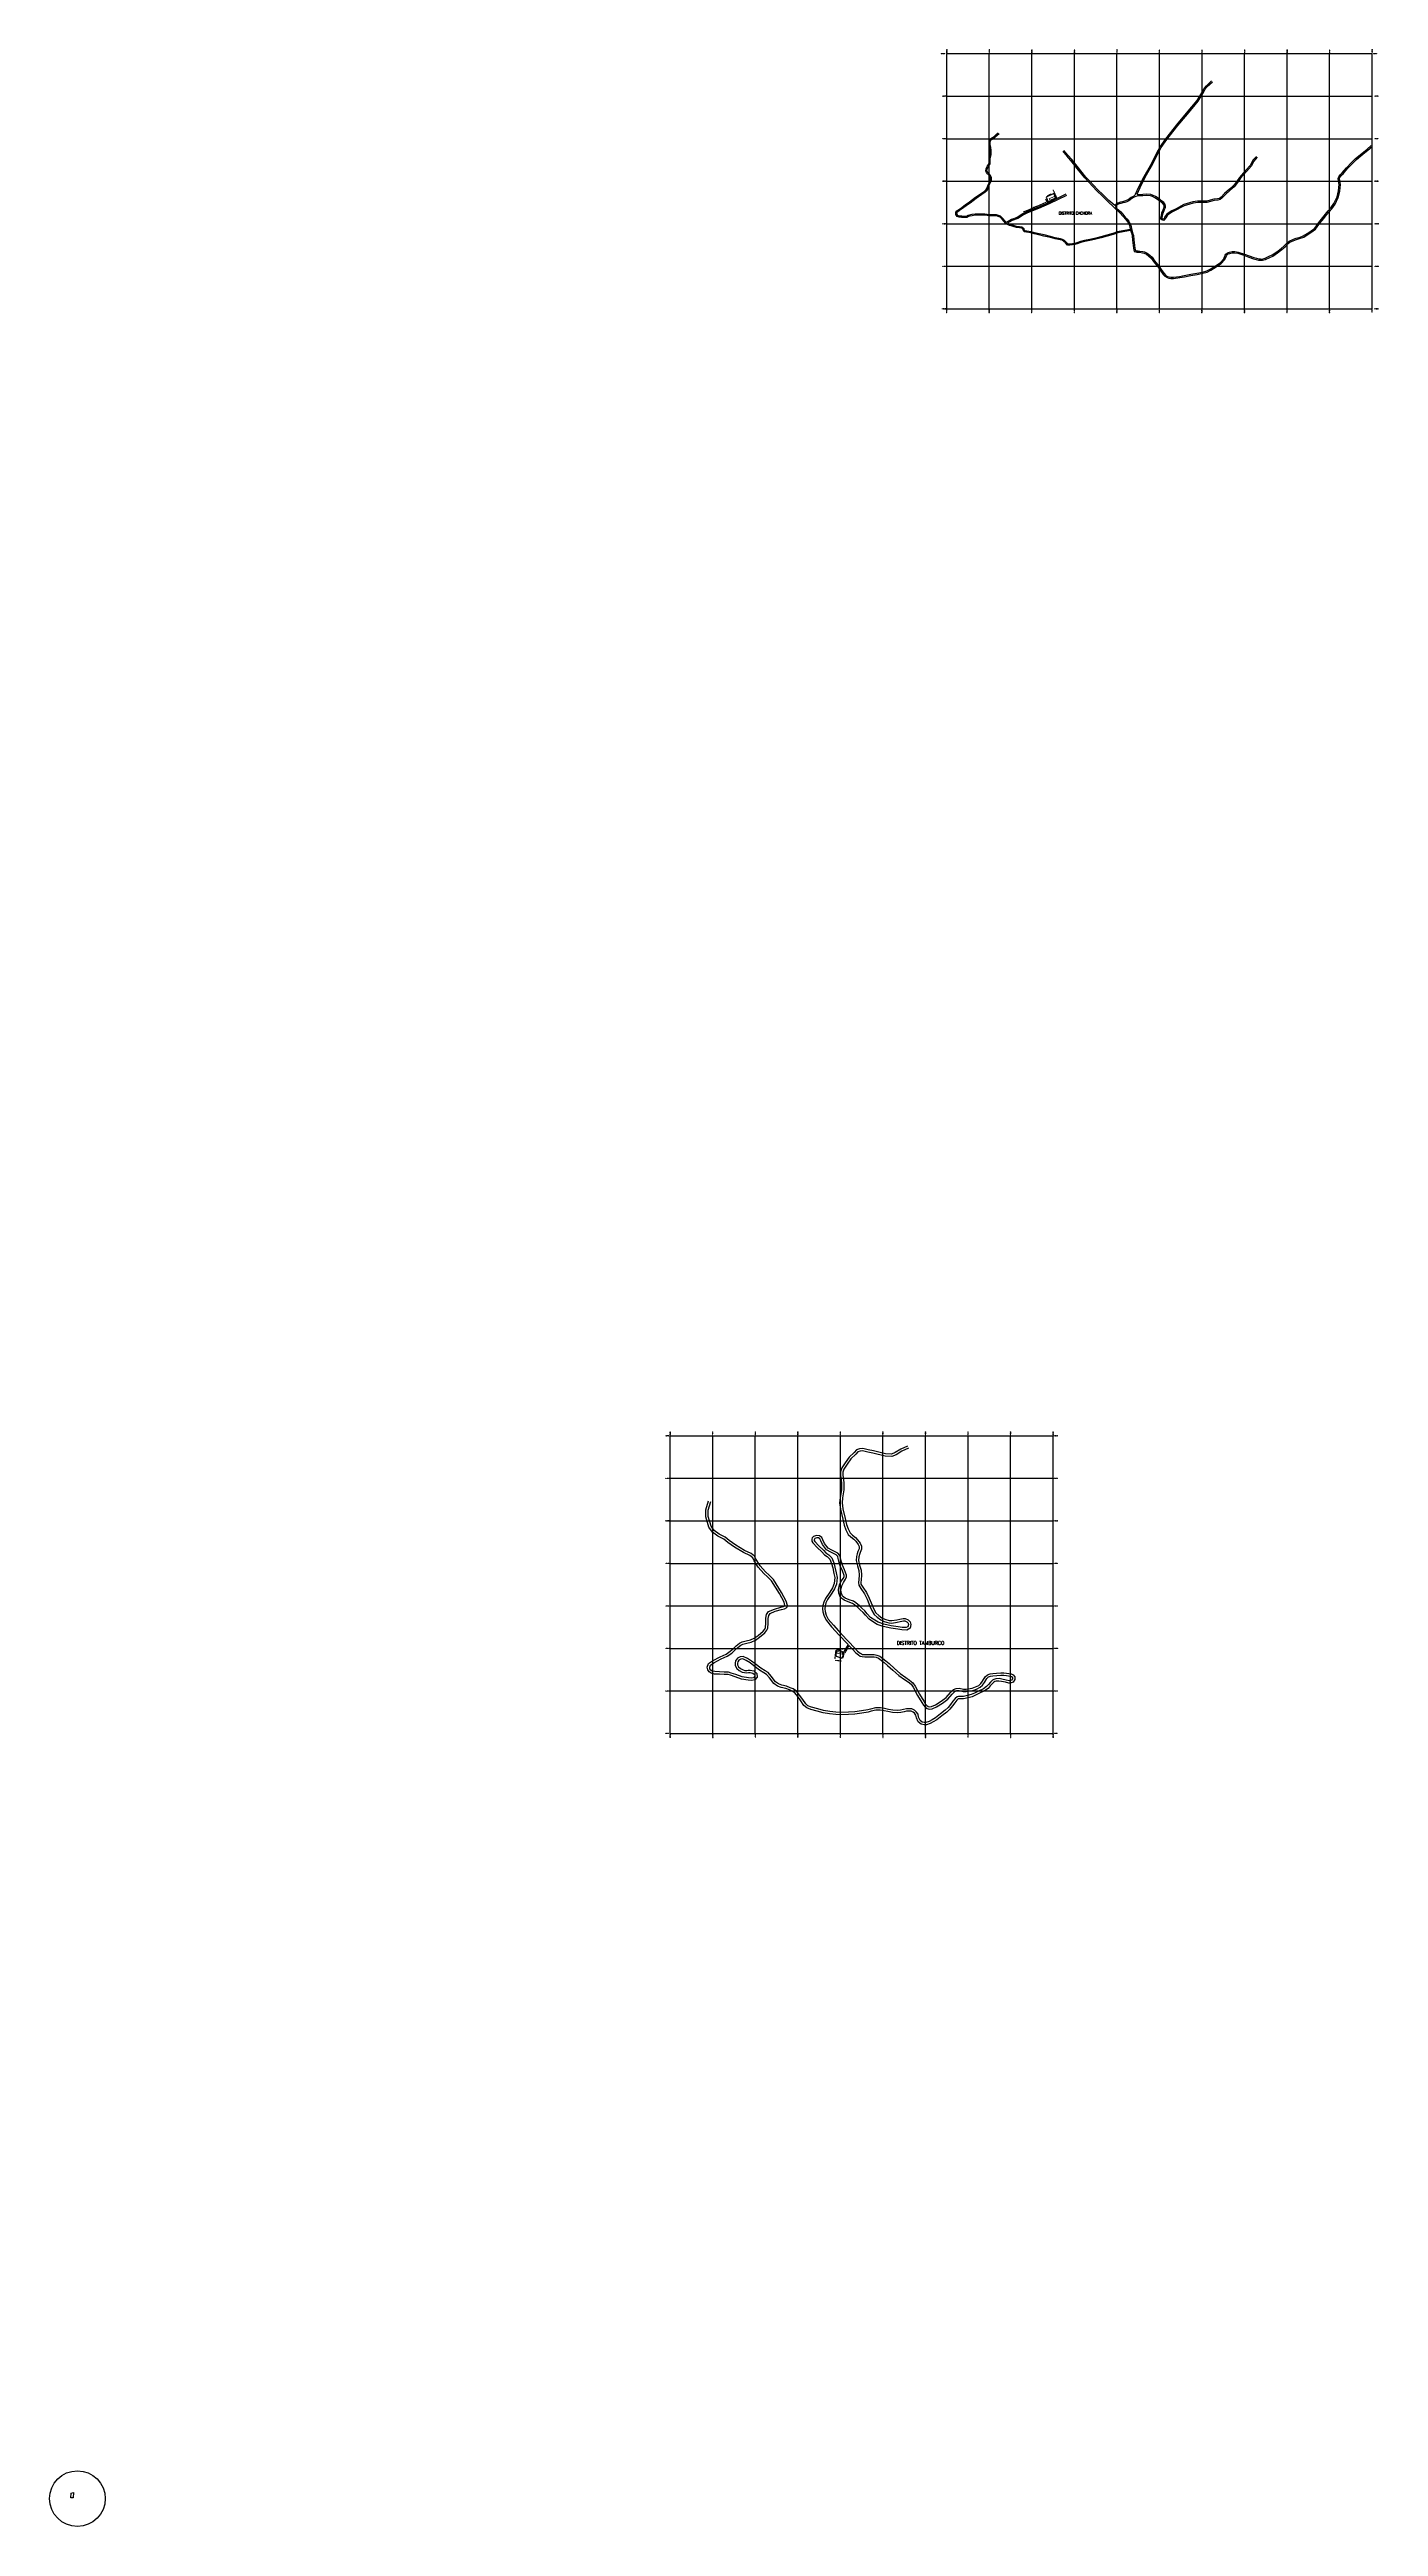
# Model space of a CAD drawing. Header units: metres. Extents: x 716876 to 771322, y 8457381 to 8503619.
# Drawn here: x 729783 to 736029, y 8491971 to 8503619 of the extents above; entities that cross this region are included whole.
import ezdxf

# ---------------------------------------------------------------- set-up
doc = ezdxf.new("R2010")
doc.units = ezdxf.units.M
doc.linetypes.add('CENTER', pattern=[2, 1.25, -0.25, 0.25, -0.25])
for name, color, linetype in [('C-HYDR-CTCH', 6, 'Continuous'), ('C-HYDR-CTCH-FPTH', 4, 'Continuous'), ('C-HYDR-CTCH-TEXT', 7, 'Continuous'), ('C-PROP-BNDY', 150, 'Continuous'), ('C-PROP-LINE', 230, 'Continuous'), ('C-RAIL-CANT-VIEW-LEFT', 5, 'Continuous'), ('Dibujo & Figuras', 7, 'Continuous'), ('V-ROAD-CNTR', 1, 'CENTER')]:
    doc.layers.add(name, color=color, linetype=linetype)
doc.styles.get("Standard").update_dxf_attribs({"font": 'simplex.shx'})

msp = doc.modelspace()

# ---------------------------------------------------------------- linework, layer by layer
at = {"elevation": 2540, "flags": 128}
msp.add_lwpolyline([(729884.21, 8492127.894), (729894.761, 8492130.199), (729893.346, 8492105.92), (729882.561, 8492104.733), (729884.21, 8492127.894)], dxfattribs=at)
at = {"layer": 'C-HYDR-CTCH', "elevation": 3152, "flags": 128}
msp.add_lwpolyline([(734467.24175, 8502925.28127), (734477.54593, 8502902.50357), (734513.99026, 8502918.99026), (734503.68607, 8502941.76796), (734467.24175, 8502925.28127)], dxfattribs=at)
at = {"layer": 'C-HYDR-CTCH-FPTH', "flags": 128}
for points in [[(734903.6086, 8502972.97518), (734927.64008, 8503021.71199), (734964.15202, 8503084.75818), (734987.68762, 8503132.66347), (735003.31308, 8503161.14165), (735029.29917, 8503199.03582), (735082.29527, 8503265.15529), (735127.28383, 8503319.47826), (735176.58749, 8503379.14677), (735199.11977, 8503415.36943), (735210.55413, 8503435.51859), (735220.3985, 8503448.64042), (735245.23546, 8503471.76246)], [(734909.06527, 8502970.48022), (734932.93274, 8503018.87862), (734969.44685, 8503081.92856), (734993.01304, 8503129.89611), (735008.42992, 8503157.99415), (735034.12088, 8503195.45794), (735086.94696, 8503261.36529), (735131.907, 8503315.65383), (735181.46942, 8503375.63549), (735204.27838, 8503412.30294), (735215.58342, 8503432.22422), (735224.87758, 8503444.61266), (735249.32378, 8503467.37092)], [(734276.93093, 8502802.32722), (734269.539, 8502809.72426), (734260.21513, 8502820.75439), (734255.37283, 8502826.56035), (734250.5997, 8502830.70511), (734241.889, 8502834.44725), (734233.52752, 8502836.38926), (734213.81435, 8502837.08961), (734201.42446, 8502837.56307), (734178.52715, 8502839.53785), (734152.38125, 8502840.52849), (734134.2925, 8502840.00529), (734119.04646, 8502837.81077), (734102.93617, 8502833.29376), (734094.86067, 8502829.29363), (734083.72697, 8502828.68178), (734070.19423, 8502829.88857), (734058.1454, 8502830.3633), (734049.26743, 8502834.35951), (734043.58414, 8502843.67333), (734042.12304, 8502854.15089), (734046.75351, 8502860.09746), (734057.04242, 8502867.61521), (734071.09454, 8502877.06038), (734087.97751, 8502890.12907), (734106.79394, 8502902.50294), (734135.14853, 8502924.96781), (734161.47186, 8502942.74269), (734176.97873, 8502953.26307), (734185.73899, 8502960.51235), (734190.58851, 8502968.16052), (734195.2409, 8502983.51749), (734203.36202, 8502998.55338), (734206.06148, 8503007.79713), (734205.66782, 8503015.64921), (734201.95773, 8503023.8659), (734195.93791, 8503030.57324), (734191.17777, 8503035.19853), (734186.68357, 8503041.18121), (734183.47256, 8503048.82026), (734185.03435, 8503058.61098), (734189.73931, 8503069.72997), (734199.67018, 8503083.35481), (734199.41912, 8503094.78784), (734199.6499, 8503108.54358), (734204.52443, 8503125.44811), (734204.05064, 8503144.68995), (734201.83374, 8503157.89469), (734199.07805, 8503168.03532), (734198.90615, 8503180.98456), (734200.45669, 8503194.3776), (734207.59156, 8503200.60364), (734215.04072, 8503205.72611), (734222.8988, 8503210.80696), (734234.48795, 8503220.47119), (734242.31444, 8503227.74683)], [(734280.46769, 8502805.86154), (734273.22302, 8502813.1112), (734264.04433, 8502823.96958), (734258.95493, 8502830.07183), (734253.28945, 8502834.99146), (734243.45368, 8502839.21693), (734234.18798, 8502841.36895), (734213.99858, 8502842.08622), (734201.73492, 8502842.55485), (734178.8368, 8502844.5297), (734152.40365, 8502845.53123), (734133.86265, 8502844.99495), (734118.01096, 8502842.71326), (734101.13595, 8502837.98183), (734093.56125, 8502834.22976), (734083.81229, 8502833.69401), (734070.51491, 8502834.87981), (734059.31238, 8502835.3212), (734052.72999, 8502838.28411), (734048.39288, 8502845.3918), (734047.36716, 8502852.74728), (734050.2685, 8502856.47326), (734059.91305, 8502863.5202), (734074.02273, 8502873.00406), (734090.88573, 8502886.05729), (734109.72577, 8502898.4467), (734138.10435, 8502920.93056), (734164.27446, 8502938.60199), (734179.98293, 8502949.25913), (734189.53727, 8502957.16552), (734195.17614, 8502966.0586), (734199.8799, 8502981.58511), (734208.01307, 8502996.6433), (734211.09743, 8503007.20513), (734210.61418, 8503016.84452), (734206.19605, 8503026.62928), (734199.54486, 8503034.04011), (734194.94151, 8503038.51304), (734191.05305, 8503043.68936), (734188.63496, 8503049.44204), (734189.87611, 8503057.22268), (734194.11941, 8503067.25066), (734204.70607, 8503081.77523), (734204.42004, 8503094.80079), (734204.63807, 8503107.79603), (734209.54185, 8503124.80203), (734209.04039, 8503145.16781), (734206.72371, 8503158.96683), (734204.0692, 8503168.73515), (734203.90998, 8503180.72918), (734205.20113, 8503191.88168), (734210.66198, 8503196.64694), (734217.81523, 8503201.56593), (734225.86819, 8503206.77278), (734237.79361, 8503216.71742), (734245.71875, 8503224.08478)], [(734786.2637, 8502878.00766), (734756.8737, 8502904.9055), (734730.23658, 8502930.7835), (734705.97634, 8502955.13916), (734685.2927, 8502977.33806), (734667.78975, 8502996.16888), (734649.40682, 8503015.45803), (734613.82241, 8503059.04942), (734582.81245, 8503098.14331), (734564.62666, 8503118.71239), (734545.73348, 8503140.26589)], [(734789.49387, 8502885.34949), (734761.26508, 8502909.70162), (734734.80414, 8502935.40847), (734710.65806, 8502959.64951), (734690.05101, 8502981.7662), (734672.52313, 8503000.62386), (734654.28436, 8503019.76174), (734618.88655, 8503063.12454), (734587.79705, 8503102.3187), (734569.50547, 8503123.00743), (734550.62142, 8503144.55052)], [(734786.2637, 8502878.00766), (734787.48174, 8502876.44553), (734795.01824, 8502868.04002), (734813.58512, 8502851.35224), (734829.5108, 8502833.26228), (734842.44138, 8502819.79333), (734850.31248, 8502809.17298), (734855.61064, 8502800.59815), (734859.35514, 8502791.71703), (734862.25645, 8502775.95975), (734868.18216, 8502755.1272), (734871.25622, 8502743.12545), (734873.4334, 8502723.03244), (734877.10908, 8502696.9387), (734877.97782, 8502684.60197), (734879.18464, 8502677.70801), (734881.8168, 8502670.10633), (734888.7316, 8502667.13838), (734894.38074, 8502666.82501), (734899.65483, 8502666.87021), (734906.82288, 8502665.82404), (734920.19017, 8502663.53278), (734928.29747, 8502661.408), (734938.29015, 8502656.64738), (734950.76646, 8502646.84021), (734960.68052, 8502638.04846), (734971.88546, 8502621.68773), (734993.43817, 8502595.30456), (735006.0298, 8502577.26627), (735017.2736, 8502561.7839), (735024.496, 8502553.51171), (735035.42362, 8502547.02512), (735044.37255, 8502544.47186), (735052.72811, 8502542.53471), (735065.63102, 8502542.07725), (735095.83514, 8502546.57057), (735117.92276, 8502550.71134), (735148.20583, 8502556.33983), (735176.5042, 8502561.55225), (735204.09148, 8502566.93947), (735224.76177, 8502572.93775), (735241.02069, 8502581.53903), (735266.27022, 8502596.99338), (735290.27989, 8502612.89705), (735306.96865, 8502632.16709), (735314.90848, 8502649.6659), (735316.50387, 8502652.84667), (735323.41755, 8502657.92301), (735330.38184, 8502660.63721), (735341.96548, 8502662.8708), (735353.20514, 8502663.30208), (735368.57928, 8502660.87684), (735396.92935, 8502651.86477), (735419.31354, 8502642.75192), (735442.05724, 8502634.87857), (735455.19995, 8502631.49582), (735465.76463, 8502629.30976), (735474.01612, 8502628.15606), (735483.83263, 8502627.89868), (735499.15357, 8502632.1499), (735518.11962, 8502641.55757), (735532.94602, 8502648.12043), (735554.85251, 8502662.6615), (735575.1725, 8502678.20671), (735590.33514, 8502691.60024), (735605.38439, 8502706.6678), (735613.19017, 8502712.74963), (735631.81268, 8502721.27799), (735643.96236, 8502726.29978), (735662.8375, 8502731.5229), (735678.5934, 8502737.50382), (735696.98973, 8502748.63973), (735716.30722, 8502761.49573), (735733.84252, 8502774.77139), (735754.38107, 8502801.93365), (735772.48419, 8502825.16695), (735785.72047, 8502841.71103), (735797.06693, 8502856.18524), (735809.94034, 8502870.72351), (735825.2728, 8502891.89625), (735840.42283, 8502923.89851), (735847.76436, 8502953.10307), (735850.83508, 8502984.56515), (735847.09064, 8503002.91149), (735846.34192, 8503011.4333), (735848.61175, 8503017.67088), (735855.31716, 8503028.09506), (735863.50347, 8503035.15677), (735884.18761, 8503059.15195), (735906.74251, 8503083.72394), (735926.05372, 8503102.67102), (735955.90045, 8503126.99968), (735979.8772, 8503146.00069), (735999.08006, 8503162.59587)], [(734894.87462, 8502930.3375), (734889.52854, 8502927.94887), (734881.51419, 8502924.78812), (734869.64318, 8502918.24109), (734855.45589, 8502907.83279), (734846.2826, 8502903.35137), (734837.31393, 8502900.24692), (734828.28326, 8502897.52946), (734818.80733, 8502895.85297), (734806.46826, 8502891.79216), (734800.20111, 8502888.05048), (734794.98949, 8502882.44805), (734794.01698, 8502878.14454), (734799.2696, 8502872.28626), (734817.85682, 8502855.5802), (734833.92873, 8502837.32414), (734847.03429, 8502823.67292), (734855.28367, 8502812.54216), (734860.95894, 8502803.35698), (734865.13764, 8502793.44605), (734868.10559, 8502777.32685), (734873.97489, 8502756.69262), (734877.17507, 8502744.19846), (734879.38814, 8502723.77427), (734883.07957, 8502697.56867), (734883.94128, 8502685.33194), (734885.0118, 8502679.21655), (734886.6192, 8502674.57439), (734890.12321, 8502673.07041), (734894.52134, 8502672.82644), (734900.06479, 8502672.87394), (734907.76311, 8502671.75038), (734921.45994, 8502669.40263), (734930.3666, 8502667.06835), (734941.47332, 8502661.777), (734954.61428, 8502651.44737), (734965.21375, 8502642.04781), (734976.69251, 8502625.28725), (734998.22827, 8502598.92484), (735010.91758, 8502580.7466), (735021.9703, 8502565.52735), (735028.38426, 8502558.1811), (735037.81758, 8502552.58152), (735045.87414, 8502550.28287), (735053.51925, 8502548.51043), (735065.29305, 8502548.093), (735094.84057, 8502552.48864), (735116.82178, 8502556.60947), (735147.11418, 8502562.23968), (735175.38575, 8502567.44717), (735202.67759, 8502572.7767), (735222.49935, 8502578.52874), (735238.0488, 8502586.7547), (735263.04638, 8502602.05484), (735286.28194, 8502617.44575), (735301.86399, 8502635.43791), (735309.4929, 8502652.25148), (735311.78837, 8502656.828), (735320.50301, 8502663.2267), (735328.71079, 8502666.42552), (735341.27848, 8502668.84886), (735353.56094, 8502669.32014), (735369.96349, 8502666.73267), (735398.97255, 8502657.51113), (735421.42762, 8502648.36942), (735443.78928, 8502640.62833), (735456.5564, 8502637.34225), (735466.78901, 8502635.2249), (735474.51173, 8502634.14513), (735483.09295, 8502633.92014), (735496.99901, 8502637.77876), (735515.57102, 8502646.99097), (735530.05194, 8502653.40091), (735551.36667, 8502667.54918), (735571.35885, 8502682.84361), (735586.22242, 8502695.97297), (735601.40263, 8502711.17165), (735610.05506, 8502717.91313), (735629.41676, 8502726.78001), (735642.00906, 8502731.98474), (735660.96871, 8502737.23125), (735675.9535, 8502742.91946), (735693.77262, 8502753.70596), (735712.83108, 8502766.38959), (735729.55807, 8502779.05328), (735749.62146, 8502805.58714), (735767.77502, 8502828.88518), (735781.01679, 8502845.43612), (735792.45576, 8502860.02833), (735805.25328, 8502874.4809), (735820.08744, 8502894.96553), (735834.74759, 8502925.93299), (735841.83623, 8502954.13158), (735844.77578, 8502984.24966), (735841.14355, 8503002.0462), (735840.24844, 8503012.23418), (735843.20279, 8503020.35283), (735850.74069, 8503032.07119), (735859.2485, 8503039.41024), (735879.70413, 8503063.14034), (735902.42844, 8503087.89688), (735922.04877, 8503107.14725), (735952.14155, 8503131.67647), (735976.0506, 8503150.62382), (735995.15687, 8503167.13553)], [(735459.91664, 8503112.41637), (735444.2658, 8503094.99681), (735432.2055, 8503071.94173), (735409.4305, 8503045.74883), (735381.29216, 8503013.97633), (735369.4946, 8502998.13192), (735357.70945, 8502981.32065), (735351.05134, 8502973.56655), (735332.55086, 8502958.27747), (735310.56594, 8502938.201), (735293.46257, 8502920.88065), (735285.19368, 8502913.37073), (735274.37521, 8502911.31587), (735257.26989, 8502909.44248), (735240.22826, 8502904.75903), (735223.4294, 8502900.14173), (735195.56088, 8502899.89865), (735179.84644, 8502899.8391), (735158.54445, 8502896.79093), (735143.26421, 8502892.73213), (735116.76308, 8502884.52159), (735103.33124, 8502877.57726), (735080.4929, 8502864.71085), (735060.80435, 8502855.65626), (735044.66275, 8502845.2191), (735037.38581, 8502839.49782), (735029.60515, 8502827.75901), (735026.55097, 8502821.89895), (735020.72553, 8502815.12453), (735011.08782, 8502817.82107), (735004.9459, 8502823.55674), (735009.10887, 8502838.58748), (735011.86444, 8502851.8284), (735016.92009, 8502864.62623), (735020.21902, 8502873.88244), (735021.9016, 8502878.52703), (735022.71372, 8502883.77014), (735021.14967, 8502888.18909), (735016.29019, 8502895.10059), (735001.39814, 8502906.63324), (734990.03479, 8502914.54934), (734977.84638, 8502922.1439), (734967.32078, 8502927.71497), (734957.77359, 8502931.53556), (734939.78389, 8502932.8649), (734921.61305, 8502931.54788), (734906.08216, 8502930.42872), (734894.87462, 8502930.3375)], [(735455.45346, 8503116.42637), (735439.29874, 8503098.44598), (735427.21551, 8503075.34706), (735404.92065, 8503049.70636), (735376.63169, 8503017.76377), (735364.63086, 8503001.64637), (735352.96547, 8502985.00595), (735346.83354, 8502977.86464), (735328.61438, 8502962.80804), (735306.40553, 8502942.52709), (735289.3079, 8502925.21254), (735282.41208, 8502918.94967), (735273.48742, 8502917.25452), (735256.14115, 8502915.35473), (735238.63827, 8502910.54453), (735222.59416, 8502906.13467), (735195.52334, 8502905.89855), (735179.40803, 8502905.83748), (735157.3452, 8502902.68044), (735141.60553, 8502898.4996), (735114.4797, 8502890.09552), (735100.48004, 8502882.85763), (735077.76233, 8502870.05917), (735057.90717, 8502860.92796), (735041.17218, 8502850.10712), (735032.9182, 8502843.61766), (735024.42999, 8502830.81136), (735021.55025, 8502825.28601), (735018.6655, 8502821.93133), (735014.11356, 8502823.20492), (735011.69888, 8502825.45989), (735014.94326, 8502837.17401), (735017.63378, 8502850.10235), (735022.53776, 8502862.51624), (735025.86556, 8502871.85346), (735027.74158, 8502877.032), (735028.87452, 8502884.34634), (735026.53124, 8502890.96685), (735020.67854, 8502899.29098), (735004.95207, 8502911.46982), (734993.33829, 8502919.56038), (734980.84, 8502927.34802), (734969.8459, 8502933.16707), (734959.14122, 8502937.45086), (734939.78812, 8502938.88094), (734921.17931, 8502937.53218), (734905.84188, 8502936.42696), (734897.6215, 8502936.36006), (734894.91398, 8502939.53035), (734909.06527, 8502970.48022)], [(734559.75224, 8502938.60654), (734478.51565, 8502898.65408), (734428.5413, 8502876.87678), (734374.59728, 8502855.04286), (734358.04472, 8502847.05334), (734331.80999, 8502829.9676), (734304.59456, 8502820.17521), (734280.46769, 8502805.86154)], [(734562.79271, 8502933.4155), (734481.03941, 8502893.20892), (734430.86572, 8502871.34475), (734377.02948, 8502849.55445), (734360.99798, 8502841.81644), (734334.49886, 8502824.55851), (734307.16407, 8502814.72318), (734286.09857, 8502802.22571)], [(734886.49694, 8502936.84584), (734884.68056, 8502934.79203), (734878.9542, 8502930.22826), (734866.40637, 8502923.30796), (734852.33971, 8502912.98816), (734843.97598, 8502908.90223), (734835.4674, 8502905.95703), (734826.89138, 8502903.37639), (734817.33938, 8502901.68644), (734803.9623, 8502897.28401), (734796.39077, 8502892.76358), (734789.49387, 8502885.34949)], [(734886.49694, 8502936.84584), (734887.57664, 8502938.77734), (734903.6086, 8502972.97518)], [(734864.1178, 8502767.53168), (734828.62115, 8502761.29811), (734803.57994, 8502757.17546), (734781.85862, 8502748.98528), (734754.23098, 8502741.4856), (734725.6828, 8502733.98684), (734701.5768, 8502727.99867), (734681.24234, 8502722.38173), (734649.08738, 8502716.20154), (734630.27666, 8502711.72644), (734612.63062, 8502705.59002), (734601.80998, 8502702.91289), (734591.4976, 8502700.71166), (734578.37915, 8502699.06148), (734568.12782, 8502699.36421), (734557.65698, 8502709.67171), (734550.48312, 8502716.79632), (734541.97303, 8502721.92983), (734533.37308, 8502724.71776), (734509.31775, 8502729.06249), (734487.08405, 8502734.95823), (734457.19519, 8502742.29627), (734432.65488, 8502747.68304), (734411.56534, 8502752.97988), (734395.22218, 8502756.59012), (734375.68834, 8502759.67643), (734365.64302, 8502762.63904), (734361.38543, 8502767.19055), (734359.261, 8502772.42925), (734356.17348, 8502775.36737), (734352.81252, 8502778.56572), (734341.30491, 8502780.75235), (734327.69951, 8502782.04179), (734312.38881, 8502786.8626), (734302.58543, 8502789.66783), (734294.88149, 8502791.19804), (734291.38636, 8502792.62544), (734281.78173, 8502798.4151), (734276.93093, 8502802.32722)], [(734863.25298, 8502772.45632), (734827.7826, 8502766.22737), (734802.27916, 8502762.02861), (734780.31815, 8502753.74805), (734752.94089, 8502746.31634), (734724.4449, 8502738.8313), (734700.30823, 8502732.8355), (734680.10303, 8502727.25427), (734648.03641, 8502721.09106), (734628.87333, 8502716.53213), (734611.20603, 8502710.38832), (734600.68738, 8502707.7859), (734590.66219, 8502705.64597), (734578.1395, 8502704.07074), (734570.23696, 8502704.3041), (734561.17248, 8502713.22718), (734553.58018, 8502720.76736), (734544.06264, 8502726.50858), (734534.59392, 8502729.57816), (734510.40464, 8502733.94708), (734488.32101, 8502739.80303), (734458.32745, 8502747.16678), (734433.80013, 8502752.5507), (734412.71382, 8502757.84672), (734396.15245, 8502761.50516), (734376.79035, 8502764.56434), (734368.36394, 8502767.04949), (734365.67042, 8502769.92896), (734363.48916, 8502775.30779), (734359.6203, 8502778.98945), (734355.19259, 8502783.20293), (734342.00901, 8502785.70803), (734328.69722, 8502786.96964), (734313.82766, 8502791.65155), (734303.76226, 8502794.53176), (734296.32697, 8502796.0086), (734293.55341, 8502797.14132), (734289.8036, 8502799.2246), (734286.09857, 8502802.22571)], [(733819.67041, 8497041.80736), (733789.49564, 8497027.70785), (733762.41094, 8497010.98914), (733741.77311, 8497002.03015), (733710.53612, 8497003.57696), (733653.10722, 8497018.0594), (733628.48739, 8497022.59505), (733604.3629, 8497028.5622), (733592.44971, 8497027.89746), (733582.78165, 8497024.25023), (733572.48115, 8497013.71488), (733549.40007, 8496991.51769), (733531.76924, 8496965.77354), (733516.36802, 8496943.575), (733511.2425, 8496928.88567), (733512.16339, 8496912.95214), (733514.19088, 8496897.15941), (733515.99776, 8496874.21571), (733516.48451, 8496845.02894), (733509.57311, 8496807.48091), (733507.7741, 8496784.73473), (733511.37706, 8496756.6807), (733522.39221, 8496710.26185), (733528.81839, 8496682.07689), (733536.2995, 8496662.40381), (733546.15573, 8496642.8154), (733557.00721, 8496632.22246), (733570.55009, 8496621.33071), (733581.01214, 8496610.96796), (733593.81066, 8496594.58966), (733599.61078, 8496580.7586), (733599.01523, 8496566.27822), (733593.08999, 8496551.15365), (733589.51012, 8496541.19536), (733587.40774, 8496530.29097), (733585.6691, 8496513.78902), (733590.67131, 8496491.5083), (733597.62054, 8496467.92348), (733599.9787, 8496444.43137), (733597.04328, 8496422.16821), (733595.72139, 8496409.48644), (733596.69317, 8496401.47883), (733605.59395, 8496387.73079), (733622.88775, 8496362.49617), (733635.71657, 8496336.50781), (733648.84071, 8496303.55806), (733657.44398, 8496283.91468), (733667.06097, 8496267.11623), (733680.1294, 8496255.16284), (733695.19022, 8496243.69533), (733709.75386, 8496237.02464), (733729.14138, 8496231.8353), (733742.10136, 8496230.47687), (733765.1285, 8496234.06653), (733778.81933, 8496237.81475), (733795.15104, 8496240.61174), (733805.23981, 8496240.6239), (733819.15122, 8496234.28544), (733827.85752, 8496224.30766), (733831.59394, 8496212.66313), (733827.37872, 8496194.67128), (733812.54423, 8496186.36223), (733789.39083, 8496188.04644), (733770.23287, 8496190.6312), (733737.64612, 8496195.74105), (733701.15278, 8496203.1721), (733673.04671, 8496213.17422), (733655.51842, 8496223.0815), (733634.90971, 8496237.3871), (733617.98818, 8496255.86473), (733606.61795, 8496268.8408), (733593.82791, 8496281.86261), (733582.39598, 8496292.01583), (733566.83162, 8496304.76046), (733556.60736, 8496311.78211), (733537.32123, 8496318.86917), (733517.16395, 8496326.75476), (733500.24286, 8496339.10805), (733492.97916, 8496360.14506), (733491.11154, 8496377.38919), (733496.26831, 8496398.46038), (733504.57776, 8496416.12563), (733514.94213, 8496431.05689), (733517.82954, 8496438.40681), (733517.62167, 8496442.83449), (733509.40038, 8496465.06374), (733499.85887, 8496487.73039), (733494.23414, 8496504.37982), (733490.4819, 8496523.23889), (733487.52916, 8496531.8024), (733480.81454, 8496539.6295), (733467.78887, 8496546.23303), (733454.63938, 8496552.15465), (733435.04015, 8496563.1812), (733415.69979, 8496588.15875), (733408.15172, 8496605.73122), (733404.10097, 8496614.71818), (733397.42948, 8496619.21934), (733389.57292, 8496619.894), (733380.46405, 8496616.50861), (733377.98351, 8496613.99387), (733377.17302, 8496611.09713), (733376.91062, 8496607.01063), (733379.57232, 8496603.22116), (733399.5664, 8496581.67926), (733420.12763, 8496561.26347), (733431.78685, 8496548.84064), (733445.7289, 8496540.13575), (733459.89568, 8496525.51813), (733469.54437, 8496502.12003), (733474.62615, 8496481.2819), (733479.75915, 8496455.06982), (733484.84018, 8496434.07648), (733481.81315, 8496402.70178), (733472.57128, 8496379.85626), (733460.064, 8496359.19959), (733439.58383, 8496329.66832), (733432.37889, 8496313.67907), (733428.42765, 8496299.68901), (733427.2649, 8496286.07557), (733428.63239, 8496273.55644), (733433.86328, 8496256.20154), (733443.39023, 8496237.21408), (733467.1819, 8496209.09236), (733501.83296, 8496169.83225), (733539.67589, 8496130.92603), (733564.81686, 8496103.81937), (733580.71757, 8496087.38906), (733592.4607, 8496078.11307), (733598.69538, 8496073.88221), (733604.05719, 8496072.08387), (733616.14197, 8496071.02773), (733633.87618, 8496071.37814), (733648.40545, 8496071.29639), (733659.47039, 8496071.18317), (733671.01138, 8496068.90869), (733684.89866, 8496063.75318), (733712.99203, 8496042.0809), (733729.46963, 8496028.63618), (733754.71335, 8496005.06197), (733781.15848, 8495981.68248), (733807.80602, 8495963.52426), (733825.17535, 8495951.23292), (733840.20295, 8495938.76526), (733851.60827, 8495922.88039), (733871.48904, 8495884.61559), (733891.81931, 8495851.1304), (733899.2259, 8495839.96697), (733906.93552, 8495831.04218), (733913.18411, 8495826.7122), (733918.08286, 8495825.35301), (733928.30819, 8495826.52182), (733947.41675, 8495835.32948), (733974.17797, 8495851.29894), (733997.8727, 8495869.30752), (734018.12614, 8495892.15178), (734031.27014, 8495906.09651), (734044.63878, 8495912.22064), (734058.92168, 8495913.73966), (734078.99714, 8495908.47053), (734090.74814, 8495907.99623), (734119.4818, 8495912.90632), (734135.98566, 8495918.94675), (734151.04589, 8495926.21481), (734159.75953, 8495934.41544), (734167.66025, 8495946.03424), (734180.01372, 8495965.73881), (734191.14744, 8495975.66877), (734203.63803, 8495979.91447), (734216.06328, 8495981.87106), (734234.16924, 8495983.52017), (734254.32465, 8495984.7452), (734268.77834, 8495984.35973), (734281.61861, 8495983.31924), (734292.55398, 8495982.27209), (734302.41546, 8495980.43453), (734312.00225, 8495976.33206), (734319.92535, 8495966.18879), (734320.08966, 8495953.47814), (734312.06277, 8495941.27325), (734298.75756, 8495936.53995), (734291.78988, 8495937.23277), (734276.48529, 8495940.5356), (734256.69168, 8495944.68741), (734245.35294, 8495946.68917), (734232.66512, 8495946.58302), (734226.75528, 8495944.24179), (734221.33845, 8495941.31941), (734213.0521, 8495933.32765), (734204.71418, 8495923.28209), (734194.08006, 8495911.87847), (734177.85913, 8495899.88562), (734153.6602, 8495888.88485), (734135.39052, 8495880.12322), (734118.94457, 8495872.47438), (734100.0243, 8495867.39663), (734079.06452, 8495863.33007), (734064.79736, 8495863.46969), (734057.08481, 8495863.40456), (734054.18984, 8495862.38196), (734047.353, 8495856.75593), (734037.5284, 8495844.5606), (734027.37057, 8495830.27909), (734015.20916, 8495813.95554), (734000.13298, 8495800.41465), (733977.54136, 8495782.86957), (733953.22924, 8495764.70966), (733936.39144, 8495755.22456), (733922.45032, 8495746.74151), (733904.41201, 8495740.68333), (733893.44877, 8495740.21739), (733879.64228, 8495743.63005), (733865.63144, 8495754.01339), (733857.44411, 8495772.98566), (733854.69724, 8495786.42129), (733848.50851, 8495795.32669), (733842.8462, 8495800.90679), (733833.51565, 8495804.68522), (733811.32959, 8495804.51497), (733799.16044, 8495801.92119), (733783.89985, 8495799.08044), (733769.15363, 8495797.00207), (733744.88725, 8495798.96397), (733723.51793, 8495802.62428), (733706.14274, 8495806.69517), (733687.21127, 8495809.60172), (733666.01123, 8495809.46211), (733645.30619, 8495804.21448), (733631.3005, 8495799.75674), (733600.5034, 8495794.72657), (733568.35562, 8495791.21165), (733538.41083, 8495789.43577), (733499.89144, 8495788.19789), (733478.32115, 8495789.46351), (733449.26793, 8495792.36692), (733418.87198, 8495797.51722), (733391.76753, 8495805.18334), (733361.65481, 8495812.68845), (733342.12344, 8495820.3834), (733329.02839, 8495831.53948), (733314.7627, 8495853.46225), (733299.67903, 8495873.94824), (733286.22895, 8495891.17363), (733273.4322, 8495899.61029), (733260.30719, 8495905.08424), (733243.21819, 8495911.19543), (733221.37683, 8495915.8719), (733204.01689, 8495922.84477), (733186.86409, 8495934.29021), (733166.2959, 8495962.15043), (733153.1167, 8495977.49924), (733140.39314, 8495985.00601), (733120.49961, 8495997.68729), (733093.51888, 8496018.81821), (733076.51495, 8496031.57353), (733057.67174, 8496042.97935), (733041.51862, 8496050.19116), (733031.58649, 8496049.05886), (733023.39562, 8496044.88668), (733017.53125, 8496037.26713), (733015.86189, 8496029.81393), (733016.35569, 8496022.39282), (733021.79802, 8496012.93591), (733031.2324, 8496005.24689), (733042.38322, 8495999.13926), (733051.73974, 8495996.7508), (733059.83728, 8495995.7165), (733066.98891, 8495996.93565), (733076.44895, 8495997.2579), (733093.88912, 8495994.21169), (733107.83871, 8495981.66311), (733108.31845, 8495965.10896), (733098.02308, 8495952.2033), (733084.3722, 8495949.70695), (733066.97999, 8495950.62275), (733035.99925, 8495955.5311), (733005.09943, 8495966.57374), (732984.09413, 8495973.72245), (732971.87781, 8495976.77782), (732953.65716, 8495977.63771), (732931.12726, 8495979.1692), (732907.94605, 8495979.62845), (732892.35966, 8495983.0829), (732883.64955, 8495989.90024), (732876.82118, 8495999.14729), (732874.54913, 8496011.93794), (732879.74045, 8496028.79066), (732899.0569, 8496041.77355), (732934.81368, 8496060.91759), (732962.58943, 8496072.89925), (732982.65159, 8496086.89488), (732996.94045, 8496099.33485), (733010.64748, 8496111.99712), (733025.42894, 8496124.23655), (733037.86699, 8496130.23753), (733057.12179, 8496135.99362), (733078.04918, 8496140.42736), (733095.44769, 8496147.71113), (733113.33921, 8496161.44156), (733137.58403, 8496180.39926), (733145.13727, 8496190.34485), (733147.62607, 8496198.0001), (733149.31153, 8496218.77139), (733149.75631, 8496241.82593), (733153.37527, 8496259.63391), (733162.96348, 8496273.71749), (733190.4432, 8496285.19228), (733220.16646, 8496293.21139), (733233.04547, 8496296.50694), (733238.91282, 8496300.02587), (733239.65903, 8496301.97257), (733235.39053, 8496317.65227), (733213.54623, 8496357.59617), (733177.06329, 8496417.66352), (733157.29183, 8496436.23496), (733140.15698, 8496452.23539), (733113.94426, 8496481.56515), (733095.28189, 8496512.3435), (733088.109, 8496526.46683), (733074.27956, 8496536.5432), (733044.80309, 8496551.1947), (733002.50137, 8496576.68685), (732970.46432, 8496598.29937), (732951.93656, 8496613.42905), (732924.48323, 8496627.77981), (732898.95231, 8496646.1908), (732882.21216, 8496670.34908), (732868.10475, 8496719.11192), (732868.25289, 8496752.01552), (732879.92854, 8496793.6386)], [(733815.01381, 8497051.7731), (733784.26082, 8497037.40342), (733757.30564, 8497020.76466), (733739.75031, 8497013.14379), (733712.1689, 8497014.50958), (733655.45105, 8497028.81271), (733630.80659, 8497033.3529), (733605.39998, 8497039.63718), (733590.1489, 8497038.78619), (733576.61953, 8497033.6823), (733564.7342, 8497021.526), (733540.96193, 8496998.66408), (733522.71241, 8496972.01653), (733506.47587, 8496948.614), (733500.13433, 8496930.43966), (733501.20393, 8496911.9332), (733503.24603, 8496896.02657), (733505.00497, 8496873.69169), (733505.46776, 8496845.94186), (733498.6521, 8496808.914), (733496.71841, 8496784.46489), (733500.54048, 8496754.70474), (733511.67822, 8496707.76929), (733518.2641, 8496678.8839), (733526.21894, 8496657.96507), (733537.15603, 8496636.22852), (733549.70157, 8496623.98189), (733563.21314, 8496613.11532), (733572.7748, 8496603.64442), (733584.23617, 8496588.97726), (733588.51942, 8496578.76336), (733588.10032, 8496568.57323), (733582.79116, 8496555.02126), (733578.87038, 8496544.11461), (733576.51758, 8496531.91145), (733574.5402, 8496513.14352), (733580.01765, 8496488.74602), (733586.77829, 8496465.80125), (733588.90616, 8496444.60328), (733586.11808, 8496423.45761), (733584.65204, 8496409.39287), (733586.07925, 8496397.63252), (733596.43866, 8496381.63149), (733613.371, 8496356.92429), (733625.65925, 8496332.03101), (733638.69023, 8496299.31515), (733647.60463, 8496278.96138), (733658.36858, 8496260.15949), (733673.07111, 8496246.71143), (733689.49859, 8496234.20332), (733706.01507, 8496226.63815), (733727.13358, 8496220.98549), (733742.37981, 8496219.38742), (733767.43528, 8496223.29328), (733781.20575, 8496227.0633), (733796.09275, 8496229.61287), (733802.85825, 8496229.62102), (733812.42638, 8496225.26149), (733818.07697, 8496218.78569), (733820.18866, 8496212.20462), (733817.77437, 8496201.89971), (733810.04932, 8496197.57278), (733790.52631, 8496198.9929), (733771.82047, 8496201.51666), (733739.59659, 8496206.56962), (733704.10889, 8496213.79589), (733677.63106, 8496223.21857), (733661.37349, 8496232.40762), (733642.19191, 8496245.72257), (733626.18191, 8496263.20485), (733614.68494, 8496276.32556), (733601.41286, 8496289.83814), (733589.53562, 8496300.38687), (733573.44148, 8496313.5653), (733561.69693, 8496321.63102), (733541.22245, 8496329.15476), (733522.49881, 8496336.47951), (733509.51476, 8496345.95856), (733503.78164, 8496362.56269), (733502.25572, 8496376.65188), (733506.69108, 8496394.77529), (733514.13943, 8496410.60992), (733524.71082, 8496425.83943), (733528.92773, 8496436.57356), (733528.52966, 8496445.05221), (733519.63306, 8496469.10741), (733510.15231, 8496491.62974), (733504.8836, 8496507.22531), (733501.12464, 8496526.11821), (733497.24431, 8496537.3719), (733487.73928, 8496548.45173), (733472.53674, 8496556.15885), (733459.60447, 8496561.98266), (733442.37438, 8496571.67632), (733425.25433, 8496593.7864), (733418.22022, 8496610.16233), (733412.84472, 8496622.08839), (733401.21506, 8496629.93474), (733388.05463, 8496631.06486), (733374.34564, 8496625.9698), (733368.15621, 8496619.69503), (733366.26945, 8496612.95164), (733365.68529, 8496603.85428), (733371.00092, 8496596.28639), (733391.65664, 8496574.03165), (733412.23953, 8496553.59434), (733424.74623, 8496540.26853), (733438.76429, 8496531.51618), (733450.52987, 8496519.37618), (733459.05591, 8496498.70048), (733463.87963, 8496478.9206), (733469.01079, 8496452.7179), (733473.71314, 8496433.28914), (733471.0173, 8496405.34711), (733462.70485, 8496384.79909), (733450.83085, 8496365.18832), (733429.96963, 8496335.10761), (733422.01479, 8496317.45418), (733417.55678, 8496301.6698), (733416.21372, 8496285.94519), (733417.8076, 8496271.35342), (733423.60544, 8496252.11755), (733434.14608, 8496231.10974), (733458.8585, 8496201.89971), (733493.76204, 8496162.35353), (733531.69962, 8496123.35), (733536.05611, 8496118.65289)], [(733540.34678, 8496114.02675), (733556.83114, 8496096.25352), (733573.32335, 8496079.21202), (733585.95465, 8496069.23446), (733593.76709, 8496063.93293), (733601.79798, 8496061.23938), (733615.77072, 8496060.01825), (733633.9539, 8496060.37753), (733648.31824, 8496060.29671), (733658.34107, 8496060.19415), (733668.01438, 8496058.28775), (733679.50327, 8496054.02262), (733706.15423, 8496033.46306), (733722.23058, 8496020.34575), (733747.31517, 8495996.92013), (733774.39171, 8495972.98243), (733801.53136, 8495954.48888), (733818.47665, 8495942.49761), (733832.09178, 8495931.20181), (733842.21171, 8495917.10718), (733861.89653, 8495879.21951), (733882.53121, 8495845.23295), (733890.44559, 8495833.30416), (733899.52342, 8495822.79551), (733908.44915, 8495816.61039), (733917.20497, 8495814.18103), (733931.31041, 8495815.79336), (733952.55189, 8495825.58414), (733980.34366, 8495842.16857), (734005.3878, 8495861.20273), (734026.24578, 8495884.72887), (734037.80262, 8495896.98976), (734047.58759, 8495901.47222), (734058.07969, 8495902.58808), (734077.35997, 8495897.52765), (734091.46055, 8495896.95852), (734122.32195, 8495902.2322), (734140.27697, 8495908.80376), (734157.35171, 8495917.04402), (734168.17715, 8495927.23211), (734176.87148, 8495940.018), (734188.50276, 8495958.57063), (734196.80226, 8495965.97281), (734206.28302, 8495969.19543), (734217.41914, 8495970.94902), (734235.00198, 8495972.55048), (734254.51204, 8495973.7363), (734268.18705, 8495973.37159), (734280.65006, 8495972.36167), (734291.01918, 8495971.36874), (734299.20541, 8495969.84334), (734305.07445, 8495967.33181), (734308.97419, 8495962.3393), (734309.04701, 8495956.70634), (734304.89969, 8495950.40033), (734297.39308, 8495947.72987), (734293.4998, 8495948.11699), (734278.77462, 8495951.29478), (734258.77749, 8495955.48928), (734246.27079, 8495957.69723), (734230.52132, 8495957.56547), (734222.10207, 8495954.23012), (734214.78802, 8495950.28419), (734204.97717, 8495940.82212), (734196.45274, 8495930.55185), (734186.72603, 8495920.1213), (734172.25166, 8495909.41976), (734149.00528, 8495898.85202), (734130.69265, 8495890.06979), (734115.17134, 8495882.85099), (734097.54804, 8495878.12131), (734078.06063, 8495874.34042), (734064.80473, 8495874.47014), (734055.15407, 8495874.38864), (734048.69764, 8495872.10802), (734039.49359, 8495864.53402), (734028.75553, 8495851.20481), (734018.47703, 8495836.75362), (734007.04317, 8495821.40662), (733993.07528, 8495808.86116), (733970.87585, 8495791.62067), (733947.21361, 8495773.94618), (733930.83143, 8495764.71774), (733917.78265, 8495756.77767), (733902.38755, 8495751.60722), (733894.55732, 8495751.27443), (733884.42121, 8495753.77986), (733874.55857, 8495761.08899), (733867.99373, 8495776.30151), (733865.02118, 8495790.84099), (733856.95793, 8495802.44377), (733849.00633, 8495810.27993), (733835.61774, 8495815.70167), (733810.1286, 8495815.50607), (733797.00701, 8495812.70929), (733782.12486, 8495809.93899), (733768.82527, 8495808.06451), (733746.26175, 8495809.88873), (733725.70313, 8495813.41018), (733708.23518, 8495817.50281), (733688.01475, 8495820.60725), (733664.60332, 8495820.45308), (733642.28415, 8495814.79635), (733628.73212, 8495810.483), (733599.01799, 8495805.62972), (733567.43166, 8495802.17618), (733537.90847, 8495800.42531), (733500.03724, 8495799.20825), (733479.19058, 8495800.43142), (733450.73538, 8495803.27507), (733421.29471, 8495808.2635), (733394.5952, 8495815.81509), (733365.01538, 8495823.18738), (733347.86135, 8495829.94571), (733337.37734, 8495838.87736), (733323.80913, 8495859.72828), (733308.44478, 8495880.59549), (733293.78917, 8495899.36478), (733278.62223, 8495909.36407), (733264.27893, 8495915.34612), (733246.23491, 8495921.79883), (733224.60184, 8495926.4307), (733209.17437, 8495932.62737), (733194.57055, 8495942.37197), (733174.90515, 8495969.00934), (733160.27543, 8495986.04744), (733146.14606, 8495994.38364), (733126.86221, 8496006.67628), (733100.21124, 8496027.54893), (733082.67856, 8496040.70088), (733062.78176, 8496052.74444), (733043.25875, 8496061.46079), (733028.36528, 8496059.76289), (733016.19192, 8496053.56215), (733007.3293, 8496042.04697), (733004.78071, 8496030.66831), (733005.54933, 8496019.11715), (733013.27601, 8496005.69081), (733025.06425, 8495996.0834), (733038.31692, 8495988.82453), (733049.67473, 8495985.9252), (733060.06974, 8495984.59744), (733068.10548, 8495985.9673), (733075.68167, 8495986.22538), (733088.88256, 8495983.91963), (733096.97979, 8495976.63563), (733097.20633, 8495968.81849), (733091.99264, 8495962.28293), (733083.6624, 8495960.75957), (733068.13299, 8495961.57728), (733038.7344, 8495966.23496), (733008.72253, 8495976.96027), (732987.20596, 8495984.28298), (732973.48726, 8495987.71411), (732954.28951, 8495988.62011), (732931.60949, 8495990.1618), (732909.25795, 8495990.60461), (732897.17521, 8495993.28255), (732891.60876, 8495997.63936), (732887.20092, 8496003.60851), (732885.8449, 8496011.24228), (732889.1071, 8496021.83243), (732904.73521, 8496032.33633), (732939.59668, 8496051.00103), (732967.96937, 8496063.24019), (732989.4293, 8496078.21093), (733004.28556, 8496091.14487), (733017.8926, 8496103.71478), (733031.41388, 8496114.91075), (733041.85743, 8496119.94944), (733059.84158, 8496125.32568), (733081.34197, 8496129.88081), (733101.01222, 8496138.11564), (733120.07568, 8496152.74544), (733145.48228, 8496172.61158), (733155.02291, 8496185.17402), (733158.48576, 8496195.8253), (733160.30294, 8496218.21995), (733160.73499, 8496240.6146), (733163.71401, 8496255.27361), (733170.21736, 8496264.826), (733194.01067, 8496274.76145), (733222.96265, 8496282.57248), (733237.32699, 8496286.2481), (733247.82556, 8496292.5446), (733251.21721, 8496301.3927), (733245.66371, 8496321.79266), (733223.07754, 8496363.09311), (733185.68689, 8496424.65497), (733164.81111, 8496444.2637), (733148.02764, 8496459.93602), (733122.8233, 8496488.13749), (733104.90226, 8496517.69322), (733096.72088, 8496533.80223), (733080.00699, 8496545.98027), (733050.09868, 8496560.84642), (733008.41994, 8496585.96315), (732977.03264, 8496607.13735), (732958.02582, 8496622.65821), (732930.27775, 8496637.16305), (732906.9181, 8496654.00828), (732892.27868, 8496675.13493), (732879.11177, 8496720.64686), (732879.24608, 8496750.47764), (732890.51975, 8496790.66767)], [(733536.05611, 8496118.65289), (733520.24499, 8496090.28293), (733515.93617, 8496082.24127), (733515.93617, 8496082.24127)], [(733540.34678, 8496114.02675), (733525.51019, 8496087.40541), (733520.32239, 8496077.7233), (733520.32239, 8496077.7233)]]:
    msp.add_lwpolyline(points, dxfattribs=at)
at = {"layer": 'C-HYDR-CTCH-FPTH'}
msp.add_lwpolyline([(733484.5615, 8496097.55301), (733487.9263, 8496097.55301), (733487.9263, 8496092.88855), (733484.5615, 8496092.88855)], close=True, dxfattribs=at)
msp.add_circle((729913.68241, 8492101.52909), 130.88346, dxfattribs=at)
at = {"layer": 'C-PROP-BNDY', "flags": 128}
msp.add_lwpolyline([(734465.1283, 8502899.79588), (734424.29605, 8502881.11124), (734379.49737, 8502862.26393), (734359.75386, 8502853.95761)], dxfattribs=at)
at = {"layer": 'C-PROP-LINE'}
for p, q in [((734000.00004, 8503599.99998), (736000.00004, 8503599.99998)), ((734000.00004, 8502399.99998), (734000.00004, 8503599.99998)), ((734200.00004, 8502399.99998), (734200.00004, 8503599.99998)), ((734400.00004, 8502399.99998), (734400.00004, 8503599.99998)), ((734600.00004, 8502399.99998), (734600.00004, 8503599.99998)), ((734800.00004, 8502399.99998), (734800.00004, 8503599.99998)), ((735000.00004, 8502399.99998), (735000.00004, 8503599.99998)), ((735200.00004, 8502399.99998), (735200.00004, 8503599.99998)), ((735400.00004, 8502399.99998), (735400.00004, 8503599.99998)), ((735600.00004, 8502399.99998), (735600.00004, 8503599.99998)), ((735800.00004, 8502399.99998), (735800.00004, 8503599.99998)), ((736000.00004, 8502399.99998), (736000.00004, 8503599.99998)), ((734000.00004, 8503399.99998), (736000.00004, 8503399.99998)), ((734000.00004, 8503199.99998), (736000.00004, 8503199.99998)), ((734000.00004, 8502999.99998), (736000.00004, 8502999.99998)), ((734000.00004, 8502799.99998), (736000.00004, 8502799.99998)), ((734000.00004, 8502599.99998), (736000.00004, 8502599.99998)), ((734000.00004, 8502399.99998), (736000.00004, 8502399.99998)), ((732700.00003, 8497100.00003), (734500.00003, 8497100.00003)), ((732700.00003, 8495700.00003), (732700.00003, 8497100.00003)), ((732900.00003, 8495700.00003), (732900.00003, 8497100.00003)), ((733100.00003, 8495700.00003), (733100.00003, 8497100.00003)), ((733300.00003, 8495700.00003), (733300.00003, 8497100.00003)), ((733500.00003, 8495700.00003), (733500.00003, 8497100.00003)), ((733700.00003, 8495700.00003), (733700.00003, 8497100.00003)), ((733900.00003, 8495700.00003), (733900.00003, 8497100.00003)), ((734100.00003, 8495700.00003), (734100.00003, 8497100.00003)), ((734300.00003, 8495700.00003), (734300.00003, 8497100.00003)), ((734500.00003, 8495700.00003), (734500.00003, 8497100.00003)), ((732700.00003, 8496900.00003), (734500.00003, 8496900.00003)), ((732700.00003, 8496700.00003), (734500.00003, 8496700.00003)), ((732700.00003, 8496500.00003), (734500.00003, 8496500.00003)), ((732700.00003, 8496300.00003), (734500.00003, 8496300.00003)), ((732700.00003, 8496100.00003), (734500.00003, 8496100.00003)), ((732700.00003, 8495900.00003), (734500.00003, 8495900.00003)), ((732700.00003, 8495700.00003), (734500.00003, 8495700.00003))]:
    msp.add_line(p, q, dxfattribs=at)
at = {"layer": 'C-RAIL-CANT-VIEW-LEFT', "elevation": 3152, "flags": 128}
msp.add_lwpolyline([(733482.08816, 8496091.56474), (733479.33737, 8496069.1952), (733480.09018, 8496063.27078), (733507.06262, 8496054.42194), (733511.56568, 8496059.96223), (733515.82218, 8496081.51851), (733501.33119, 8496089.10854), (733482.08816, 8496091.56474)], dxfattribs=at)
at = {"layer": 'Dibujo & Figuras', "lineweight": 0, "flags": 128}
for points in [[(734504.6357, 8502927.94869), (734481.81399, 8502917.74233), (734485.08003, 8502910.43939), (734507.90173, 8502920.64575), (734511.5532, 8502922.27877), (734508.28717, 8502929.58171), (734504.6357, 8502927.94869), (734505.86046, 8502925.21009), (734509.51193, 8502926.84311)], [(733509.53592, 8496081.06683), (733484.83821, 8496084.94276), (733483.59791, 8496077.03949), (733508.29563, 8496073.16356), (733512.24726, 8496072.54341), (733513.48756, 8496080.44668), (733509.53592, 8496081.06683), (733509.07081, 8496078.10311), (733513.02245, 8496077.48296)]]:
    msp.add_lwpolyline(points, dxfattribs=at)

# ---------------------------------------------------------------- texts
at = {"layer": 'C-HYDR-CTCH-TEXT'}
for s, p in [('N 8497100', (732678.6754, 8497098.8408)), ('N 8497100', (734503.75525, 8497098.85846)), ('N 8496900', (732677.96897, 8496898.8206)), ('N 8496900', (734503.04882, 8496898.83826)), ('N 8496700', (732678.27111, 8496698.59964)), ('N 8496700', (734503.35096, 8496698.6173)), ('N 8496500', (732678.90099, 8496498.58417)), ('N 8496500', (734503.98084, 8496498.60183)), ('N 8496300', (732678.68155, 8496298.62035)), ('N 8496300', (734503.7614, 8496298.63801)), ('N 8496100', (732679.28889, 8496098.86831)), ('N 8496100', (734504.36874, 8496098.88597)), ('N 8495700', (732677.23564, 8495699.30979)), ('N 8495700', (734502.31549, 8495699.32745))]:
    msp.add_text(s, height=2.304, dxfattribs=at).set_placement(p)
at = {"layer": 'C-HYDR-CTCH-TEXT', "char_height": 2.304, "attachment_point": 5}
for s, insert in [('\\A1;E 8503600', (733982.12522, 8503599.99998)), ('\\A1;E 8503600', (736014.02584, 8503599.99998)), ('\\A1;N 8503400', (733988.21204, 8503400.22222)), ('\\A1;N 8503400', (736020.11266, 8503400.22222)), ('\\A1;N 8503200', (733988.27246, 8503199.77559)), ('\\A1;N 8503200', (736020.17309, 8503199.77559)), ('\\A1;N 8503000', (733987.99695, 8502999.99998)), ('\\A1;N 8503000', (736019.89758, 8502999.99998)), ('\\A1;N 8502800', (733988.75486, 8502799.85683)), ('\\A1;N 8502800', (736020.65549, 8502799.85683)), ('\\A1;N 8502600', (733988.90132, 8502599.78333)), ('\\A1;N 8502600', (736020.80195, 8502599.78333)), ('\\A1;N 8502400', (733987.55348, 8502399.99998)), ('\\A1;N 8502400', (736019.4541, 8502399.99998)), ('\\A1;N 8495900', (732686.72348, 8495899.69353)), ('\\A1;N 8495900', (734511.80333, 8495899.71119))]:
    msp.add_mtext(s, dxfattribs=dict(at, insert=insert))
at = {"layer": 'C-HYDR-CTCH-TEXT', "char_height": 2.304, "attachment_point": 5, "rotation": 90}
for s, insert in [('\\A1;E 734000', (734000.63094, 8503611.44692)), ('\\A1;E 734200', (734200.09836, 8503611.72591)), ('\\A1;E 734400', (734400.29193, 8503610.90056)), ('\\A1;E 734600', (734600.61865, 8503611.31366)), ('\\A1;E 734800', (734800.61456, 8503611.72419)), ('\\A1;E 735000', (734999.6938, 8503611.11893)), ('\\A1;E 735200', (735200.00004, 8503611.10646)), ('\\A1;E 735400', (735400.23663, 8503610.93022)), ('\\A1;E 735600', (735600.28067, 8503610.6263)), ('\\A1;E 735800', (735799.85255, 8503611.17782)), ('\\A1;E 736000', (735999.70609, 8503611.84412)), ('\\A1;E 734000', (733999.91925, 8502388.65497)), ('\\A1;E 734200', (734199.38667, 8502388.93396)), ('\\A1;E 734400', (734399.58024, 8502388.1086)), ('\\A1;E 734600', (734599.90696, 8502388.52171)), ('\\A1;E 734800', (734799.90286, 8502388.93224)), ('\\A1;E 735000', (734998.98211, 8502388.32698)), ('\\A1;E 735200', (735199.28834, 8502388.31451)), ('\\A1;E 735400', (735399.52493, 8502388.13827)), ('\\A1;E 735600', (735599.56897, 8502387.83435)), ('\\A1;E 735800', (735799.14086, 8502388.38587)), ('\\A1;E 736000', (735998.9944, 8502389.05217)), ('\\A1;E 732700', (732700.00003, 8497111.68113)), ('\\A1;E 732900', (732900.00003, 8497111.06427)), ('\\A1;E 733100', (733100.00003, 8497111.2788)), ('\\A1;E 733300', (733300.00003, 8497111.37635)), ('\\A1;E 733500', (733500.00003, 8497111.55217)), ('\\A1;E 733700', (733700.00003, 8497111.13605)), ('\\A1;E 733900', (733900.00003, 8497111.07587)), ('\\A1;E 734100', (734100.00003, 8497111.18337)), ('\\A1;E 734300', (734300.00003, 8497110.92757)), ('\\A1;E 734500', (734500.00003, 8497111.50059)), ('\\A1;E 732700', (732700.22972, 8495688.01377)), ('\\A1;E 732900', (732900.22972, 8495687.3969)), ('\\A1;E 733100', (733100.22972, 8495687.61143)), ('\\A1;E 733300', (733300.22972, 8495687.70899)), ('\\A1;E 733500', (733500.22972, 8495687.88481)), ('\\A1;E 733700', (733700.22972, 8495687.46869)), ('\\A1;E 733900', (733900.22972, 8495687.40851)), ('\\A1;E 734100', (734100.22972, 8495687.516)), ('\\A1;E 734300', (734300.22972, 8495687.2602)), ('\\A1;E 734500', (734500.22972, 8495687.83322))]:
    msp.add_mtext(s, dxfattribs=dict(at, insert=insert))
at = {"layer": 'V-ROAD-CNTR', "color": 0}
for s, height, rotation, p in [('canal de agua', 1.6666667, 21.746562379, (734408.60803, 8502875.90922)), ('terreno comunal ', 1.6666667, 115.581377029, (734473.97064, 8502898.96281)), ('terreno comunal ', 1.6666667, 26.638712184, (734472.70854, 8502930.27602)), ('camino herradura', 1.6666667, 26.638712184, (734486.23373, 8502899.09082)), ('Estadio Comunal o terreno comunal', 1.6666667, 115.581377029, (734518.46609, 8502921.64463)), ('carretera antigua hacia la escuela', 1.6666667, 83.866047667, (733475.19255, 8496052.91618)), ('Andres Policarpo Anampa', 1.6666667, 353.813349892, (733477.07301, 8496043.15556)), ('Juan Policarpo Anampa', 1.6666667, 353.813349892, (733484.93942, 8496099.14649)), ('hidrante', 1.666667, 0.79102494, (733488.85623, 8496092.74298)), ('camino herredura', 1.6666667, 77.259864767, (733513.18856, 8496055.11497))]:
    msp.add_text(s, height=height, rotation=rotation, dxfattribs=at).set_placement(p)
for s, height, p in [('DISTRITO CACHORA', 12.5, (734527.15486, 8502843.35833)), ('DISTRITO TAMBURCO', 16.6666667, (733765.20684, 8496117.4004))]:
    msp.add_text(s, height=height, dxfattribs=at).set_placement(p)

doc.saveas('drawing.dxf')
